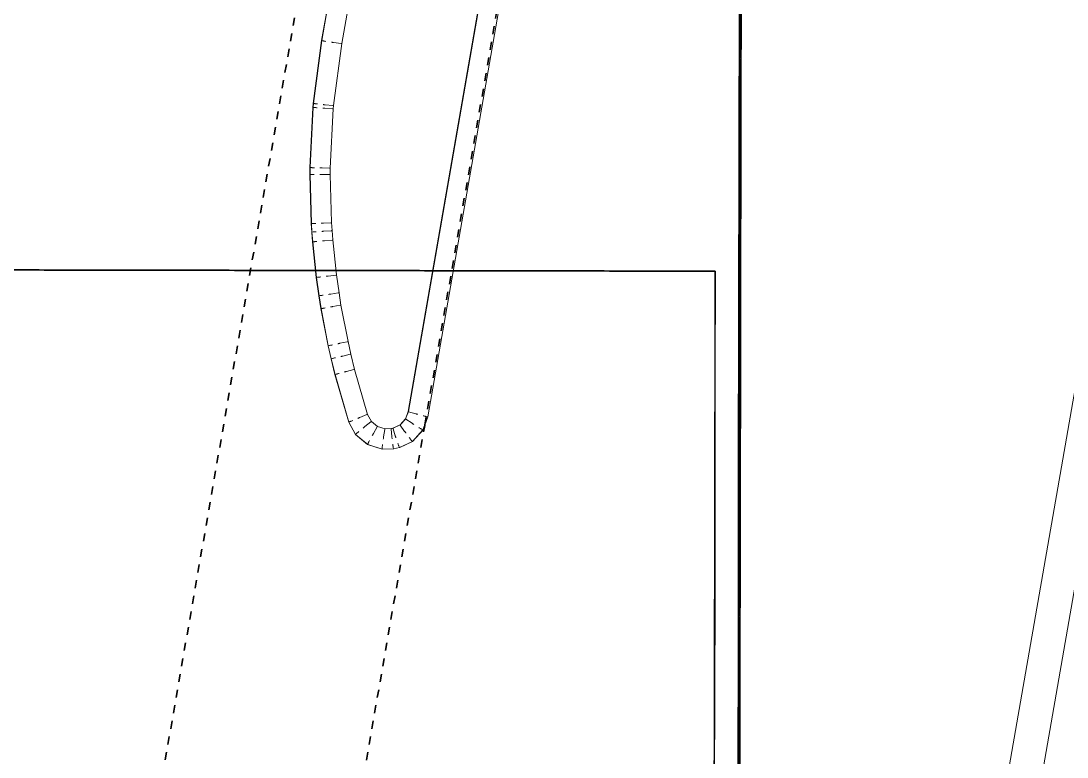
# Model space of a CAD drawing. Header units: metres. Extents: x -1161 to -1080, y 3 to 563.
# Drawn here: x -1128.8 to -1115.6, y 514.88 to 524.16 of the extents above; entities that cross this region are included whole.
import ezdxf

# ---------------------------------------------------------------- set-up
doc = ezdxf.new("R2010")
doc.units = ezdxf.units.M
doc.linetypes.add('ControlLine', pattern=[0.02, 0.0125, -0.0025, 0.0025, -0.0025])
doc.linetypes.add('JacobsDash', pattern=[0.0045, 0.003, -0.0015])
for name, color, linetype, lineweight in [('A-DETL', 7, 'Continuous', 13), ('A-FLOR', 7, 'Continuous', 50), ('A-FLOR-HDLN', 7, 'JacobsDash', 18), ('A-GENM', 7, 'Continuous', 35)]:
    doc.layers.add(name, color=color, linetype=linetype, lineweight=lineweight)

# ---------------------------------------------------------------- blocks, each defined once
blk = doc.blocks.new('T2DPAA-T2D-PWA-RW-M2D-000002_ControlLinesMinor_rvt-1-DRG-2873171 - BARRIER LAYOUT')
at = {"layer": 'A-DETL', "color": 150, "linetype": 'ControlLine', "lineweight": 35, "true_color": 0x0080ff}
for p, q in [((-1128.762, 504.593), (-1123.494, 534.834)), ((-1123.703, 519.066), (-1121.024, 534.446)), ((-1126.225, 504.593), (-1123.705, 519.057)), ((-1123.704, 519.058), (-1123.703, 519.065))]:
    blk.add_line(p, q, dxfattribs=at)
blk = doc.blocks.new('T2DPAA-T2D-C3S-RS-M3D-100334_rvt-1-DRG-2873171 - BARRIER LAYOUT')
at = {"layer": 'A-GENM', "color": 9, "lineweight": 25, "true_color": 0xbebebe}
for p, q in [((-1119.735, 524.707), (-1119.738, 522.915)), ((-1119.718, 522.915), (-1119.715, 524.707)), ((-1119.738, 522.915), (-1119.741, 521.123)), ((-1119.721, 521.123), (-1119.718, 522.915)), ((-1119.741, 521.123), (-1119.744, 519.332)), ((-1119.724, 519.332), (-1119.721, 521.123)), ((-1120.043, 519.821), (-1120.041, 521.002)), ((-1120.045, 518.64), (-1120.043, 519.821)), ((-1119.744, 519.332), (-1119.747, 517.54)), ((-1119.727, 517.54), (-1119.724, 519.332)), ((-1120.047, 517.459), (-1120.045, 518.64)), ((-1120.05, 516.278), (-1120.047, 517.459)), ((-1119.747, 517.54), (-1119.75, 515.748)), ((-1119.73, 515.748), (-1119.727, 517.54)), ((-1120.052, 515.097), (-1120.05, 516.278)), ((-1119.75, 515.748), (-1119.754, 513.957)), ((-1119.734, 513.957), (-1119.73, 515.748)), ((-1120.054, 513.917), (-1120.052, 515.097))]:
    blk.add_line(p, q, dxfattribs=at)
at = {"layer": 'A-GENM', "color": 253, "lineweight": 25, "true_color": 0xa3a3a3}
for p, q in [((-1119.739, 522.475), (-1119.735, 524.487)), ((-1119.742, 520.463), (-1119.739, 522.475)), ((-1120.041, 521.002), (-1120.044, 519.654)), ((-1119.746, 518.452), (-1119.742, 520.463)), ((-1120.044, 519.654), (-1120.046, 518.306)), ((-1119.749, 516.44), (-1119.746, 518.452)), ((-1120.046, 518.306), (-1120.048, 516.958)), ((-1120.048, 516.958), (-1120.051, 515.611)), ((-1119.753, 514.428), (-1119.749, 516.44)), ((-1120.051, 515.611), (-1120.053, 514.263))]:
    blk.add_line(p, q, dxfattribs=at)
for points in [[(-1119.715, 524.486), (-1119.716, 523.815), (-1119.717, 523.145), (-1119.719, 522.474)], [(-1119.719, 522.474), (-1119.72, 521.803), (-1119.721, 521.133), (-1119.722, 520.462)], [(-1130.7, 521.021), (-1130.345, 521.02), (-1129.634, 521.019), (-1128.924, 521.018), (-1128.569, 521.017)], [(-1128.569, 521.017), (-1128.213, 521.016), (-1127.503, 521.015), (-1126.792, 521.014), (-1126.437, 521.013)], [(-1126.437, 521.013), (-1126.081, 521.013), (-1125.371, 521.011), (-1124.66, 521.01), (-1124.305, 521.009)], [(-1119.722, 520.462), (-1119.723, 519.791), (-1119.724, 519.12), (-1119.726, 518.45)], [(-1119.726, 518.45), (-1119.727, 517.779), (-1119.728, 517.108), (-1119.729, 516.438)], [(-1119.729, 516.438), (-1119.73, 515.767), (-1119.732, 515.096), (-1119.733, 514.426)]]:
    blk.add_open_spline(points, degree=3, dxfattribs=at)
at = {"layer": 'A-GENM', "color": 9, "lineweight": 25, "true_color": 0xbebebe}
for points in [[(-1128.569, 521.017), (-1128.924, 521.018), (-1129.634, 521.019), (-1130.345, 521.02), (-1130.7, 521.021)], [(-1126.437, 521.013), (-1126.792, 521.014), (-1127.503, 521.015), (-1128.213, 521.016), (-1128.569, 521.017)], [(-1124.305, 521.009), (-1124.66, 521.01), (-1125.371, 521.011), (-1126.081, 521.013), (-1126.437, 521.013)]]:
    blk.add_open_spline(points, degree=3, dxfattribs=at)
for points, knots in [([(-1122.173, 521.006), (-1122.351, 521.006), (-1122.706, 521.007), (-1123.417, 521.008), (-1123.95, 521.009), (-1124.305, 521.009)], [-0.94117647, -0.94117647, -0.94117647, -0.94117647, -0.92647059, -0.91176471, -0.88235294, -0.88235294, -0.88235294, -0.88235294]), ([(-1120.041, 521.002), (-1120.396, 521.003), (-1120.929, 521.003), (-1121.64, 521.005), (-1121.995, 521.005), (-1122.173, 521.006)], [-1, -1, -1, -1, -0.97058824, -0.95588235, -0.94117647, -0.94117647, -0.94117647, -0.94117647])]:
    blk.add_open_spline(points, degree=3, knots=knots, dxfattribs=at)
at = {"layer": 'A-GENM', "color": 253, "lineweight": 25, "true_color": 0xa3a3a3}
for points, knots in [([(-1124.305, 521.009), (-1123.95, 521.009), (-1123.417, 521.008), (-1122.706, 521.007), (-1122.351, 521.006), (-1122.173, 521.006)], [-0.11764706, -0.11764706, -0.11764706, -0.11764706, -0.08823529, -0.07352941, -0.05882353, -0.05882353, -0.05882353, -0.05882353]), ([(-1122.173, 521.006), (-1121.995, 521.005), (-1121.64, 521.005), (-1120.929, 521.003), (-1120.396, 521.003), (-1120.041, 521.002)], [-0.05882353, -0.05882353, -0.05882353, -0.05882353, -0.04411765, -0.02941176, 0, 0, 0, 0])]:
    blk.add_open_spline(points, degree=3, knots=knots, dxfattribs=at)
blk = doc.blocks.new('kerb 4B_2 - kerb 4B_2-6314758-DRG-2873171 - BARRIER LAYOUT')
at = {"layer": 'A-FLOR', "lineweight": 13}
for p, q in [((242.403, 1213.865), (207.577, 1210.818)), ((207.614, 1210.394), (220.969, 1211.563))]:
    blk.add_line(p, q, dxfattribs=at)

msp = doc.modelspace()

# ---------------------------------------------------------------- linework, layer by layer
at = {"layer": 'A-FLOR', "lineweight": 13}
for p, q in [((-1125.0052, 523.9095), (-1123.1128, 534.7711)), ((-1123.111, 534.7715), (-1125.0034, 523.91)), ((-1124.7513, 523.8712), (-1122.8599, 534.7274)), ((-1121.3606, 533.8703), (-1123.9109, 519.2322)), ((-1121.1112, 533.8269), (-1123.6657, 519.1641)), ((-1123.6639, 519.1645), (-1121.1093, 533.8273)), ((-1122.8035, 525.6021), (-1123.0551, 524.1575)), ((-1123.0551, 524.1575), (-1123.6604, 520.6833)), ((-1125.1104, 523.1174), (-1125.0051, 523.9095)), ((-1125.0033, 523.91), (-1125.1086, 523.1178)), ((-1125.0034, 523.91), (-1125.0052, 523.9095)), ((-1125.0052, 523.9095), (-1124.9886, 523.9061)), ((-1124.8551, 523.0896), (-1124.7513, 523.8712)), ((-1124.8547, 523.8853), (-1124.7602, 523.8716)), ((-1124.7538, 523.8707), (-1124.7513, 523.8712)), ((-1125.1523, 522.3088), (-1125.1149, 523.0676)), ((-1125.113, 523.068), (-1125.1505, 522.3092)), ((-1125.1149, 523.0676), (-1125.1104, 523.1174)), ((-1125.113, 523.068), (-1125.1149, 523.0676)), ((-1125.1149, 523.0676), (-1125.0981, 523.0657)), ((-1125.1086, 523.1178), (-1125.113, 523.068)), ((-1125.1086, 523.1178), (-1125.1104, 523.1174)), ((-1125.1104, 523.1174), (-1125.0937, 523.1147)), ((-1124.963, 523.0561), (-1124.8677, 523.0501)), ((-1124.9591, 523.0996), (-1124.8641, 523.0896)), ((-1124.8956, 522.3021), (-1124.8587, 523.0502)), ((-1124.8611, 523.0497), (-1124.8587, 523.0502)), ((-1124.8587, 523.0502), (-1124.8551, 523.0896)), ((-1124.8576, 523.089), (-1124.8551, 523.0896)), ((-1125.153, 522.22), (-1125.1523, 522.3088)), ((-1125.1511, 522.2204), (-1125.153, 522.22)), ((-1125.153, 522.22), (-1125.1362, 522.2197)), ((-1125.1354, 521.6018), (-1125.153, 522.22)), ((-1125.1505, 522.3092), (-1125.1523, 522.3088)), ((-1125.1523, 522.3088), (-1125.1356, 522.3078)), ((-1125.1505, 522.3092), (-1125.1511, 522.2204)), ((-1125.1511, 522.2204), (-1125.1336, 521.6023)), ((-1125.0007, 522.221), (-1124.9052, 522.2224)), ((-1125.0001, 522.3038), (-1124.9046, 522.3016)), ((-1124.8986, 522.2226), (-1124.8961, 522.2231)), ((-1124.898, 522.3015), (-1124.8956, 522.3021)), ((-1124.8961, 522.2231), (-1124.8956, 522.3021)), ((-1124.8789, 521.6141), (-1124.8961, 522.2231)), ((-1125.1336, 521.6023), (-1125.1354, 521.6018)), ((-1125.1354, 521.6018), (-1125.1187, 521.6022)), ((-1125.1285, 521.4956), (-1125.1354, 521.6018)), ((-1125.1336, 521.6023), (-1125.1267, 521.496)), ((-1124.9833, 521.6084), (-1124.8879, 521.6132)), ((-1124.8813, 521.6135), (-1124.8789, 521.6141)), ((-1124.8724, 521.5139), (-1124.8789, 521.6141)), ((-1125.1285, 521.4956), (-1125.1118, 521.4964)), ((-1125.1267, 521.496), (-1125.1285, 521.4956)), ((-1125.1192, 521.3724), (-1125.1285, 521.4956)), ((-1125.1173, 521.3728), (-1125.1267, 521.496)), ((-1124.9767, 521.5058), (-1124.8814, 521.5128)), ((-1124.8748, 521.5133), (-1124.8724, 521.5139)), ((-1124.8724, 521.5139), (-1124.8634, 521.3958)), ((-1125.1025, 521.3736), (-1125.1192, 521.3724)), ((-1125.1192, 521.3724), (-1125.1173, 521.3728)), ((-1125.0719, 520.9229), (-1125.1192, 521.3724)), ((-1125.1173, 521.3728), (-1125.0701, 520.9233)), ((-1124.8724, 521.3946), (-1124.9676, 521.3857)), ((-1124.8634, 521.3958), (-1124.8658, 521.3953)), ((-1124.817, 520.9543), (-1124.8634, 521.3958)), ((-1125.0719, 520.9229), (-1125.0553, 520.9247)), ((-1125.0701, 520.9233), (-1125.0719, 520.9229)), ((-1125.0396, 520.6919), (-1125.0719, 520.9229)), ((-1125.0701, 520.9233), (-1125.0378, 520.6923)), ((-1124.9208, 520.9411), (-1124.826, 520.9529)), ((-1124.8194, 520.9537), (-1124.817, 520.9543)), ((-1124.7857, 520.7301), (-1124.817, 520.9543)), ((-1125.0396, 520.6919), (-1125.0231, 520.6942)), ((-1125.0378, 520.6923), (-1125.0396, 520.6919)), ((-1125.0136, 520.5295), (-1125.0396, 520.6919)), ((-1125.0378, 520.6923), (-1125.0118, 520.5299)), ((-1124.8891, 520.7142), (-1124.7946, 520.7285)), ((-1124.7881, 520.7296), (-1124.7857, 520.7301)), ((-1124.7607, 520.5742), (-1124.7857, 520.7301)), ((-1123.6604, 520.6833), (-1123.9133, 519.2317)), ((-1125.0136, 520.5295), (-1124.9971, 520.5323)), ((-1125.0118, 520.5299), (-1125.0136, 520.5295)), ((-1124.9233, 520.0614), (-1125.0136, 520.5295)), ((-1125.0118, 520.5299), (-1124.9214, 520.0618)), ((-1124.8638, 520.5558), (-1124.7696, 520.5725)), ((-1124.7631, 520.5737), (-1124.7607, 520.5742)), ((-1124.6719, 520.1142), (-1124.7607, 520.5742)), ((-1124.7743, 520.0926), (-1124.6808, 520.1123)), ((-1124.6743, 520.1137), (-1124.6719, 520.1142)), ((-1124.636, 519.9559), (-1124.6719, 520.1142)), ((-1124.9233, 520.0614), (-1124.9069, 520.0648)), ((-1124.8859, 519.8968), (-1124.9233, 520.0614)), ((-1124.9214, 520.0618), (-1124.9229, 520.0615)), ((-1124.9214, 520.0618), (-1124.8841, 519.8972)), ((-1124.8859, 519.8968), (-1124.8696, 519.9007)), ((-1124.8369, 519.6979), (-1124.8859, 519.8968)), ((-1124.8841, 519.8972), (-1124.8852, 519.897)), ((-1124.8841, 519.8972), (-1124.8351, 519.6983)), ((-1124.7379, 519.9318), (-1124.6448, 519.9538)), ((-1124.6384, 519.9554), (-1124.636, 519.9559)), ((-1124.5888, 519.7643), (-1124.636, 519.9559)), ((-1124.8369, 519.6979), (-1124.8208, 519.7023)), ((-1124.8351, 519.6983), (-1124.8369, 519.6979)), ((-1124.6632, 519.0979), (-1124.8369, 519.6979)), ((-1124.8351, 519.6983), (-1124.6613, 519.0983)), ((-1124.69, 519.7374), (-1124.5976, 519.7621)), ((-1124.5912, 519.7638), (-1124.5888, 519.7643)), ((-1124.4243, 519.1963), (-1124.5888, 519.7643)), ((-1124.5219, 519.1568), (-1124.4329, 519.1933)), ((-1124.4267, 519.1958), (-1124.4243, 519.1963)), ((-1124.3762, 519.1087), (-1124.4243, 519.1963)), ((-1123.9133, 519.2317), (-1123.9488, 519.1382)), ((-1123.9109, 519.2322), (-1123.9463, 519.1388)), ((-1123.9133, 519.2317), (-1123.9109, 519.2322)), ((-1123.8187, 519.2046), (-1123.9075, 519.23)), ((-1124.6632, 519.0979), (-1124.6477, 519.1047)), ((-1124.6613, 519.0983), (-1124.6632, 519.0979)), ((-1124.5779, 518.9426), (-1124.6632, 519.0979)), ((-1124.6613, 519.0983), (-1124.5761, 518.943)), ((-1124.4592, 519.0427), (-1124.3839, 519.104)), ((-1124.3786, 519.1081), (-1124.3762, 519.1087)), ((-1124.299, 519.0451), (-1124.3762, 519.1087)), ((-1124.3524, 518.9547), (-1124.3048, 519.0388)), ((-1124.3014, 519.0445), (-1124.299, 519.0451)), ((-1124.2038, 519.0146), (-1124.299, 519.0451)), ((-1124.0163, 519.0645), (-1124.1064, 519.0211)), ((-1124.0139, 519.065), (-1124.104, 519.0216)), ((-1123.9488, 519.1382), (-1124.0163, 519.0645)), ((-1124.0163, 519.0645), (-1124.0139, 519.065)), ((-1123.9463, 519.1388), (-1124.0139, 519.065)), ((-1123.9579, 518.9823), (-1124.0128, 519.0593)), ((-1123.9488, 519.1382), (-1123.9463, 519.1388)), ((-1123.8644, 519.0843), (-1123.9436, 519.1348)), ((-1123.6657, 519.1641), (-1123.7272, 519.0021)), ((-1123.7253, 519.0025), (-1123.6639, 519.1645)), ((-1123.6657, 519.1641), (-1123.6866, 519.1686)), ((-1123.6639, 519.1645), (-1123.6657, 519.1641)), ((-1124.5779, 518.9426), (-1124.5653, 518.9545)), ((-1124.5761, 518.943), (-1124.5779, 518.9426)), ((-1124.4251, 518.8167), (-1124.5779, 518.9426)), ((-1124.5761, 518.943), (-1124.4233, 518.8171)), ((-1124.2227, 518.9132), (-1124.2074, 519.0077)), ((-1124.2062, 519.0141), (-1124.2038, 519.0146)), ((-1124.1265, 519.0167), (-1124.2038, 519.0146)), ((-1124.1289, 519.0161), (-1124.1265, 519.0167)), ((-1124.119, 518.916), (-1124.1284, 519.0098)), ((-1124.1065, 519.0211), (-1124.1265, 519.0167)), ((-1124.1062, 519.0211), (-1124.104, 519.0216)), ((-1124.104, 519.0216), (-1124.1061, 519.0211)), ((-1124.0758, 518.9254), (-1124.1047, 519.015)), ((-1123.7272, 519.0021), (-1123.8609, 518.8562)), ((-1123.8591, 518.8566), (-1123.7253, 519.0025)), ((-1123.7272, 519.0021), (-1123.7461, 519.0118)), ((-1123.7253, 519.0025), (-1123.7272, 519.0021)), ((-1124.4251, 518.8167), (-1124.4181, 518.8333)), ((-1124.4233, 518.8171), (-1124.4251, 518.8167)), ((-1124.2421, 518.7581), (-1124.4251, 518.8167)), ((-1124.4233, 518.8171), (-1124.2402, 518.7586)), ((-1124.2421, 518.7581), (-1124.2417, 518.7768)), ((-1124.0973, 518.762), (-1124.1019, 518.7805)), ((-1124.022, 518.7785), (-1124.0973, 518.762)), ((-1124.022, 518.7785), (-1124.0306, 518.7962)), ((-1123.8609, 518.8562), (-1124.022, 518.7785)), ((-1124.0202, 518.7789), (-1124.0218, 518.7786)), ((-1124.0217, 518.7786), (-1124.0202, 518.7789)), ((-1124.0202, 518.7789), (-1123.8591, 518.8566)), ((-1123.8609, 518.8562), (-1123.8749, 518.8713)), ((-1123.8591, 518.8566), (-1123.8609, 518.8562)), ((-1124.0973, 518.762), (-1124.2421, 518.7581)), ((-1124.2402, 518.7586), (-1124.2418, 518.7582)), ((-1124.2402, 518.7586), (-1124.0956, 518.7624))]:
    msp.add_line(p, q, dxfattribs=at)
for points in [[(-1124.9886, 523.9061), (-1124.9876, 523.9059), (-1124.9829, 523.9051), (-1124.9687, 523.9028), (-1124.9565, 523.9009), (-1124.9504, 523.9)], [(-1124.882, 523.8895), (-1124.8787, 523.8889), (-1124.8721, 523.8879), (-1124.8626, 523.8865), (-1124.8572, 523.8857), (-1124.8547, 523.8853)], [(-1124.7602, 523.8716), (-1124.7582, 523.8713), (-1124.755, 523.8708), (-1124.7537, 523.8707), (-1124.7537, 523.8707)], [(-1125.0981, 523.0657), (-1125.0972, 523.0656), (-1125.0924, 523.0652), (-1125.0781, 523.0641), (-1125.0658, 523.0632), (-1125.0596, 523.0628)], [(-1125.0937, 523.1147), (-1125.0928, 523.1146), (-1125.088, 523.114), (-1125.0737, 523.1123), (-1125.0615, 523.1109), (-1125.0553, 523.1102)], [(-1124.9906, 523.058), (-1124.9872, 523.0578), (-1124.9805, 523.0573), (-1124.971, 523.0567), (-1124.9655, 523.0563), (-1124.963, 523.0561)], [(-1124.9866, 523.1026), (-1124.9833, 523.1022), (-1124.9766, 523.1014), (-1124.9671, 523.1004), (-1124.9616, 523.0998), (-1124.9591, 523.0996)], [(-1124.8677, 523.0501), (-1124.8657, 523.0499), (-1124.8624, 523.0497), (-1124.8611, 523.0497), (-1124.8611, 523.0497)], [(-1124.8641, 523.0896), (-1124.8621, 523.0894), (-1124.8588, 523.0891), (-1124.8576, 523.089), (-1124.8576, 523.089)], [(-1125.1362, 522.2197), (-1125.1352, 522.2197), (-1125.1304, 522.2197), (-1125.116, 522.2198), (-1125.1037, 522.2199), (-1125.0975, 522.2199)], [(-1125.1356, 522.3078), (-1125.1346, 522.3077), (-1125.1298, 522.3075), (-1125.1154, 522.307), (-1125.1031, 522.3067), (-1125.0969, 522.3065)], [(-1125.0284, 522.2207), (-1125.025, 522.2207), (-1125.0183, 522.2208), (-1125.0088, 522.2209), (-1125.0032, 522.221), (-1125.0007, 522.221)], [(-1125.0278, 522.3045), (-1125.0244, 522.3044), (-1125.0177, 522.3043), (-1125.0082, 522.304), (-1125.0026, 522.3039), (-1125.0001, 522.3038)], [(-1124.9052, 522.2224), (-1124.9031, 522.2225), (-1124.8999, 522.2225), (-1124.8986, 522.2226), (-1124.8986, 522.2226)], [(-1124.9046, 522.3016), (-1124.9026, 522.3016), (-1124.8993, 522.3015), (-1124.8981, 522.3015), (-1124.898, 522.3015)], [(-1125.1187, 521.6022), (-1125.1177, 521.6022), (-1125.1129, 521.6024), (-1125.0985, 521.603), (-1125.0862, 521.6036), (-1125.08, 521.6039)], [(-1125.011, 521.6071), (-1125.0076, 521.6072), (-1125.0009, 521.6075), (-1124.9914, 521.608), (-1124.9858, 521.6083), (-1124.9833, 521.6084)], [(-1124.8879, 521.6132), (-1124.8859, 521.6133), (-1124.8826, 521.6134), (-1124.8814, 521.6135), (-1124.8813, 521.6135)], [(-1125.1118, 521.4964), (-1125.1109, 521.4964), (-1125.1061, 521.4967), (-1125.0917, 521.4977), (-1125.0794, 521.4985), (-1125.0732, 521.499)], [(-1125.0043, 521.5038), (-1125.0009, 521.504), (-1124.9942, 521.5045), (-1124.9847, 521.5052), (-1124.9792, 521.5056), (-1124.9767, 521.5058)], [(-1124.8814, 521.5128), (-1124.8794, 521.5129), (-1124.8761, 521.5132), (-1124.8749, 521.5133), (-1124.8748, 521.5133)], [(-1124.9676, 521.3857), (-1124.9701, 521.3855), (-1124.9756, 521.385), (-1124.9851, 521.3841), (-1124.9918, 521.3835), (-1124.9951, 521.3832)], [(-1124.8658, 521.3953), (-1124.8659, 521.3952), (-1124.8671, 521.3951), (-1124.8704, 521.3948), (-1124.8724, 521.3946)], [(-1125.0553, 520.9247), (-1125.0544, 520.9248), (-1125.0496, 520.9253), (-1125.0353, 520.927), (-1125.0231, 520.9285), (-1125.0169, 520.9293)], [(-1124.9483, 520.9377), (-1124.945, 520.9381), (-1124.9383, 520.9389), (-1124.9288, 520.9401), (-1124.9233, 520.9408), (-1124.9208, 520.9411)], [(-1124.826, 520.9529), (-1124.824, 520.9531), (-1124.8207, 520.9535), (-1124.8195, 520.9537), (-1124.8194, 520.9537)], [(-1125.0231, 520.6942), (-1125.0221, 520.6943), (-1125.0174, 520.695), (-1125.0031, 520.6971), (-1124.991, 520.6989), (-1124.9848, 520.6999)], [(-1124.9165, 520.7101), (-1124.9131, 520.7106), (-1124.9065, 520.7116), (-1124.8971, 520.713), (-1124.8916, 520.7139), (-1124.8891, 520.7142)], [(-1124.7946, 520.7285), (-1124.7926, 520.7289), (-1124.7894, 520.7293), (-1124.7881, 520.7295), (-1124.7881, 520.7296)], [(-1124.9971, 520.5323), (-1124.9962, 520.5325), (-1124.9915, 520.5333), (-1124.9773, 520.5358), (-1124.9652, 520.5379), (-1124.9591, 520.539)], [(-1124.891, 520.551), (-1124.8877, 520.5516), (-1124.8811, 520.5527), (-1124.8717, 520.5544), (-1124.8662, 520.5554), (-1124.8638, 520.5558)], [(-1124.7696, 520.5725), (-1124.7676, 520.5729), (-1124.7644, 520.5734), (-1124.7632, 520.5737), (-1124.7631, 520.5737)], [(-1124.8014, 520.0869), (-1124.7981, 520.0876), (-1124.7915, 520.089), (-1124.7822, 520.091), (-1124.7768, 520.0921), (-1124.7743, 520.0926)], [(-1124.6808, 520.1123), (-1124.6788, 520.1127), (-1124.6756, 520.1134), (-1124.6744, 520.1136), (-1124.6743, 520.1137)], [(-1124.9069, 520.0648), (-1124.9059, 520.065), (-1124.9012, 520.066), (-1124.8872, 520.0689), (-1124.8751, 520.0715), (-1124.8691, 520.0727)], [(-1124.8696, 519.9007), (-1124.8687, 519.9009), (-1124.864, 519.902), (-1124.8501, 519.9053), (-1124.8381, 519.9081), (-1124.832, 519.9096)], [(-1124.7648, 519.9255), (-1124.7615, 519.9263), (-1124.755, 519.9278), (-1124.7457, 519.93), (-1124.7403, 519.9313), (-1124.7379, 519.9318)], [(-1124.6448, 519.9538), (-1124.6429, 519.9543), (-1124.6397, 519.9551), (-1124.6384, 519.9553), (-1124.6384, 519.9554)], [(-1124.8208, 519.7023), (-1124.8199, 519.7026), (-1124.8152, 519.7038), (-1124.8014, 519.7076), (-1124.7895, 519.7108), (-1124.7835, 519.7124)], [(-1124.7167, 519.7303), (-1124.7134, 519.7311), (-1124.7069, 519.7329), (-1124.6977, 519.7353), (-1124.6924, 519.7368), (-1124.69, 519.7374)], [(-1124.5976, 519.7621), (-1124.5956, 519.7626), (-1124.5925, 519.7634), (-1124.5913, 519.7638), (-1124.5912, 519.7638)], [(-1124.4329, 519.1933), (-1124.431, 519.194), (-1124.4279, 519.1953), (-1124.4268, 519.1957), (-1124.4267, 519.1958)], [(-1123.9133, 519.2317), (-1123.9133, 519.2317), (-1123.9133, 519.2317), (-1123.9133, 519.2317)], [(-1123.7924, 519.1973), (-1123.7957, 519.1982), (-1123.8021, 519.2), (-1123.8112, 519.2025), (-1123.8164, 519.204), (-1123.8187, 519.2046)], [(-1123.6866, 519.1686), (-1123.6878, 519.1689), (-1123.6929, 519.1702), (-1123.7074, 519.174), (-1123.7194, 519.1773), (-1123.7254, 519.1789)], [(-1124.6477, 519.1047), (-1124.6469, 519.1051), (-1124.6424, 519.107), (-1124.6291, 519.1126), (-1124.6176, 519.1173), (-1124.6119, 519.1197)], [(-1124.5476, 519.1462), (-1124.5445, 519.1475), (-1124.5382, 519.1501), (-1124.5293, 519.1538), (-1124.5242, 519.1559), (-1124.5219, 519.1568)], [(-1124.4809, 519.0248), (-1124.4783, 519.027), (-1124.473, 519.0314), (-1124.4655, 519.0375), (-1124.4611, 519.0411), (-1124.4592, 519.0427)], [(-1124.3839, 519.104), (-1124.3823, 519.1053), (-1124.3797, 519.1073), (-1124.3787, 519.1081), (-1124.3786, 519.1081)], [(-1124.3048, 519.0388), (-1124.3038, 519.0406), (-1124.3022, 519.0435), (-1124.3015, 519.0445), (-1124.3014, 519.0445)], [(-1123.9488, 519.1382), (-1123.9488, 519.1382), (-1123.9488, 519.1382), (-1123.9488, 519.1382)], [(-1123.8408, 519.0696), (-1123.8438, 519.0714), (-1123.8495, 519.075), (-1123.8577, 519.08), (-1123.8623, 519.083), (-1123.8644, 519.0843)], [(-1124.5653, 518.9545), (-1124.5646, 518.9552), (-1124.5608, 518.9584), (-1124.5496, 518.9678), (-1124.54, 518.9758), (-1124.5351, 518.9799)], [(-1124.366, 518.9301), (-1124.3643, 518.9331), (-1124.361, 518.9391), (-1124.3564, 518.9476), (-1124.3536, 518.9525), (-1124.3524, 518.9547)], [(-1124.2269, 518.8856), (-1124.2264, 518.889), (-1124.2254, 518.8957), (-1124.224, 518.9052), (-1124.2231, 518.9107), (-1124.2227, 518.9132)], [(-1124.2074, 519.0077), (-1124.2071, 519.0097), (-1124.2065, 519.0129), (-1124.2063, 519.0141), (-1124.2062, 519.0141)], [(-1124.1284, 519.0098), (-1124.1286, 519.0118), (-1124.1289, 519.015), (-1124.1289, 519.0161), (-1124.1289, 519.0161)], [(-1124.1159, 518.8886), (-1124.1163, 518.8919), (-1124.1171, 518.8986), (-1124.1181, 518.908), (-1124.1187, 518.9135), (-1124.119, 518.916)], [(-1124.1047, 519.015), (-1124.1053, 519.0169), (-1124.1062, 519.0199), (-1124.1065, 519.021), (-1124.1064, 519.0211)], [(-1124.067, 518.8993), (-1124.0681, 518.9025), (-1124.0703, 518.9089), (-1124.0733, 518.9179), (-1124.075, 518.9231), (-1124.0758, 518.9254)], [(-1123.9415, 518.9598), (-1123.9435, 518.9626), (-1123.9476, 518.9681), (-1123.9532, 518.9758), (-1123.9564, 518.9803), (-1123.9579, 518.9823)], [(-1123.7461, 519.0118), (-1123.7472, 519.0123), (-1123.7518, 519.015), (-1123.7648, 519.0227), (-1123.7755, 519.0293), (-1123.7809, 519.0326)], [(-1124.4181, 518.8333), (-1124.4178, 518.8342), (-1124.4155, 518.8387), (-1124.4087, 518.8517), (-1124.4027, 518.8627), (-1124.3997, 518.8683)], [(-1124.2417, 518.7768), (-1124.2416, 518.7779), (-1124.2412, 518.7829), (-1124.2393, 518.7975), (-1124.2376, 518.81), (-1124.2367, 518.8162)], [(-1124.1019, 518.7805), (-1124.1022, 518.7816), (-1124.1031, 518.7866), (-1124.1051, 518.8011), (-1124.1067, 518.8134), (-1124.1074, 518.8196)], [(-1124.0306, 518.7962), (-1124.0311, 518.7972), (-1124.033, 518.802), (-1124.0381, 518.8158), (-1124.0422, 518.8276), (-1124.0443, 518.8335)], [(-1123.8749, 518.8713), (-1123.8757, 518.8721), (-1123.879, 518.8762), (-1123.8882, 518.8881), (-1123.8957, 518.8982), (-1123.8995, 518.9033)]]:
    msp.add_open_spline(points, degree=3, dxfattribs=at)
for points, knots in [([(-1125.064, 521.377), (-1125.0671, 521.3767), (-1125.0732, 521.3762), (-1125.0848, 521.3751), (-1125.0967, 521.3741), (-1125.1015, 521.3737), (-1125.1025, 521.3736)], [-1, -1, -1, -1, -0.8333333, -0.6666667, -0.3333333, 0, 0, 0, 0]), ([(-1123.9075, 519.23), (-1123.9094, 519.2305), (-1123.9123, 519.2313), (-1123.9133, 519.2317), (-1123.9133, 519.2317)], [0, 0, 0, 0, 0.5, 0.9748466, 0.9748466, 0.9748466, 0.9748466]), ([(-1124.0128, 519.0593), (-1124.014, 519.0609), (-1124.0158, 519.0635), (-1124.0164, 519.0645), (-1124.0163, 519.0645)], [0, 0, 0, 0, 0.5, 0.98449333, 0.98449333, 0.98449333, 0.98449333]), ([(-1123.9436, 519.1348), (-1123.9453, 519.1358), (-1123.9479, 519.1375), (-1123.9488, 519.1382), (-1123.9488, 519.1382)], [0, 0, 0, 0, 0.5, 0.97728697, 0.97728697, 0.97728697, 0.97728697])]:
    msp.add_open_spline(points, degree=3, knots=knots, dxfattribs=at)
at = {"layer": 'A-FLOR-HDLN', "lineweight": 13}
for points in [[(-1123.9133, 519.2317), (-1123.9133, 519.2317), (-1123.9133, 519.2317), (-1123.9133, 519.2317)], [(-1123.9488, 519.1382), (-1123.9488, 519.1382), (-1123.9488, 519.1382), (-1123.9488, 519.1382)]]:
    msp.add_open_spline(points, degree=3, dxfattribs=at)

# ---------------------------------------------------------------- block references
at = {"lineweight": 5}
for name in ['T2DPAA-T2D-C3S-RS-M3D-100334_rvt-1-DRG-2873171 - BARRIER LAYOUT', 'T2DPAA-T2D-PWA-RW-M2D-000002_ControlLinesMinor_rvt-1-DRG-2873171 - BARRIER LAYOUT']:
    msp.add_blockref(name, (0, 0), dxfattribs=at)
at = {"layer": 'A-FLOR', "color": 7, "true_color": 0xffffff, "rotation": 75.11694444444437}
msp.add_blockref('kerb 4B_2 - kerb 4B_2-6314758-DRG-2873171 - BARRIER LAYOUT', (0, 0), dxfattribs=at)

doc.saveas('drawing.dxf')
